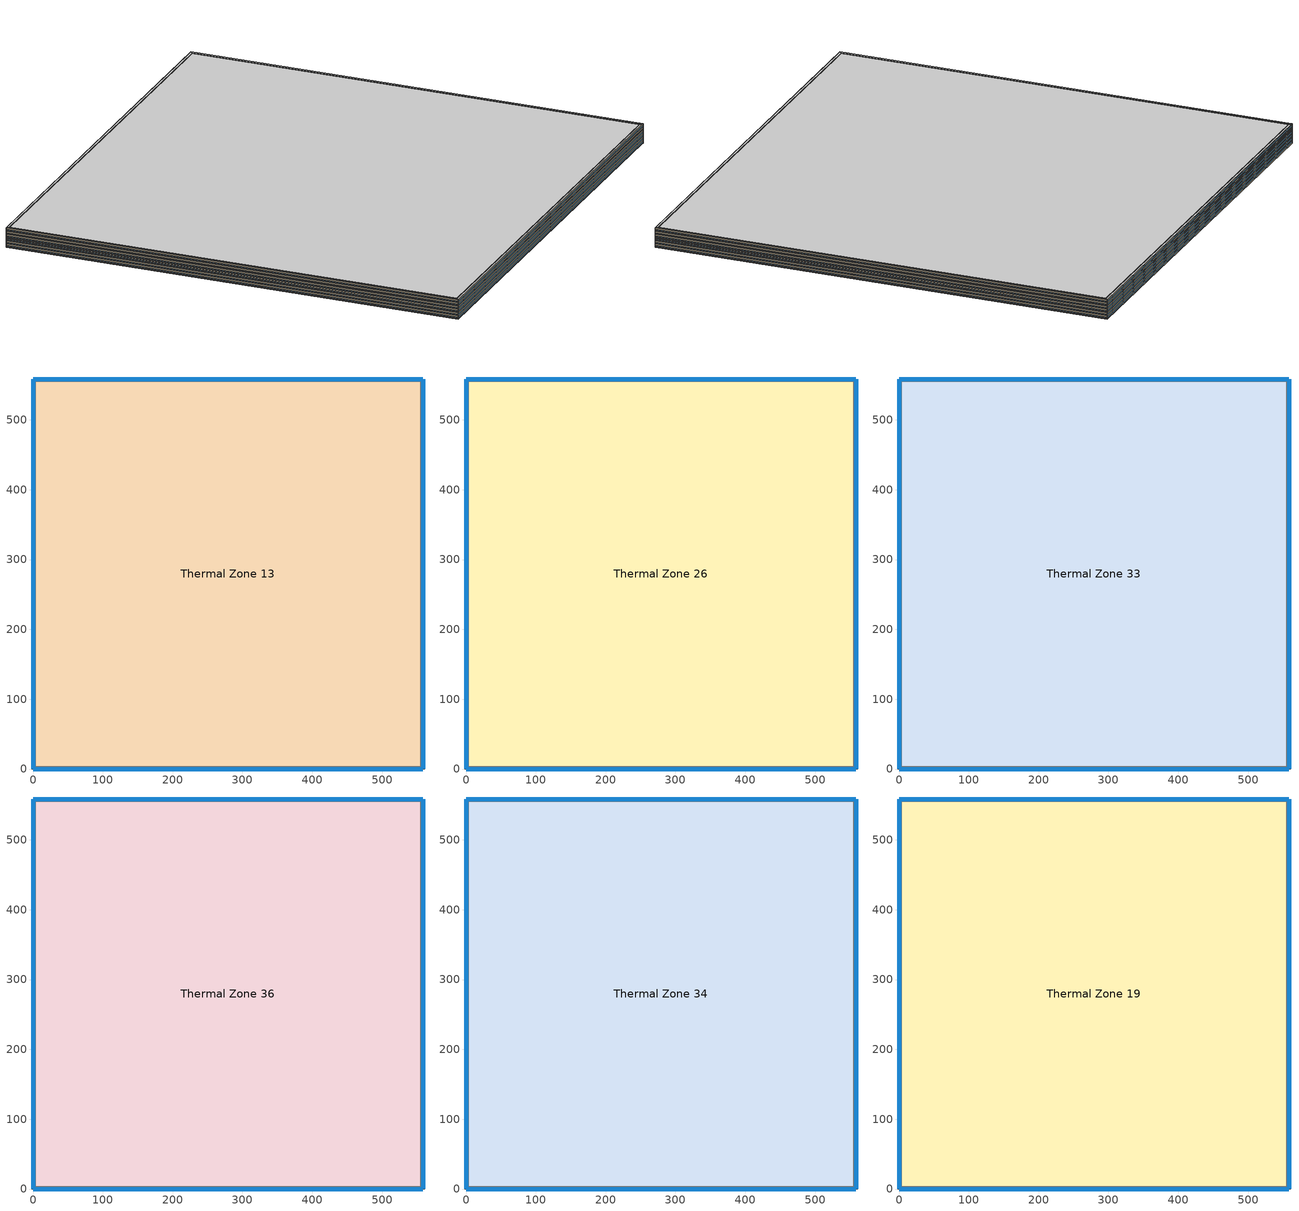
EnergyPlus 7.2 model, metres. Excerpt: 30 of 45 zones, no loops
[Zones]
Thermal Zone 13
 floor ground (000_ExtSlabCarpet_4in_ClimateZone 1-8): 3,3 3,555.57 555.57,555.57 555.57,3 z0
 wall to Thermal Zone 35 (000_Interior Wall): 555.57,3 555.57,555.57 z0:4
 wall to Thermal Zone 43 (000_Interior Wall): 555.57,555.57 3,555.57 z0:4
 wall to Thermal Zone 4 (000_Interior Wall): 3,3 555.57,3 z0:4
 wall to Thermal Zone 11 (000_Interior Wall): 3,555.57 3,3 z0:4
Thermal Zone 35
 floor ground (000_ExtSlabCarpet_4in_ClimateZone 1-8): 558.57,558.57 558.57,0 555.57,3 555.57,555.57 z0
 wall outside (ASHRAE_189.1-2009_ExtWall_SteelFrame_ClimateZone 4-8): 558.57,0 558.57,558.57 z0:4
 wall to Thermal Zone 43 (000_Interior Wall): 558.57,558.57 555.57,555.57 z0:4
 wall to Thermal Zone 4 (000_Interior Wall): 555.57,3 558.57,0 z0:4
 window (ASHRAE_189.1-2009_ExtWindow_ClimateZone 4-5): 558.57,0.03 558.57,558.54 z1:2.2
Thermal Zone 4
 floor ground (000_ExtSlabCarpet_4in_ClimateZone 1-8): 558.57,0 0,0 3,3 555.57,3 z0
 wall outside (ASHRAE_189.1-2009_ExtWall_SteelFrame_ClimateZone 4-8): 0,0 558.57,0 z0:4
 wall to Thermal Zone 11 (000_Interior Wall): 3,3 0,0 z0:4
 window (ASHRAE_189.1-2009_ExtWindow_ClimateZone 4-5): 0.03,0 558.54,0 z1:2.2
Thermal Zone 11
 floor ground (000_ExtSlabCarpet_4in_ClimateZone 1-8): 0,0 0,558.57 3,555.57 3,3 z0
 wall outside (ASHRAE_189.1-2009_ExtWall_SteelFrame_ClimateZone 4-8): 0,558.57 0,0 z0:4
 wall to Thermal Zone 43 (000_Interior Wall): 3,555.57 0,558.57 z0:4
 window (ASHRAE_189.1-2009_ExtWindow_ClimateZone 4-5): 0,558.54 0,0.03 z1:2.2
Thermal Zone 43
 floor ground (000_ExtSlabCarpet_4in_ClimateZone 1-8): 0,558.57 558.57,558.57 555.57,555.57 3,555.57 z0
 wall outside (ASHRAE_189.1-2009_ExtWall_SteelFrame_ClimateZone 4-8): 558.57,558.57 0,558.57 z0:4
 window (ASHRAE_189.1-2009_ExtWindow_ClimateZone 4-5): 558.54,558.57 0.03,558.57 z1:2.2
Thermal Zone 32
 floor to Thermal Zone 4 (000_Interior Floor): 558.57,0 0,0 3,3 555.57,3 z4
 wall outside (ASHRAE_189.1-2009_ExtWall_SteelFrame_ClimateZone 4-8): 0,0 558.57,0 z4:8
 wall to Thermal Zone 26 (000_Interior Wall): 555.57,3 3,3 z4:8
 wall to Thermal Zone 10 (000_Interior Wall): 3,3 0,0 z4:8
 wall to Thermal Zone 37 (000_Interior Wall): 558.57,0 555.57,3 z4:8
 window (ASHRAE_189.1-2009_ExtWindow_ClimateZone 4-5): 0.03,0 558.54,0 z5:6.2
Thermal Zone 40
 floor to Thermal Zone 43 (000_Interior Floor): 0,558.57 558.57,558.57 555.57,555.57 3,555.57 z4
 wall outside (ASHRAE_189.1-2009_ExtWall_SteelFrame_ClimateZone 4-8): 558.57,558.57 0,558.57 z4:8
 wall to Thermal Zone 26 (000_Interior Wall): 3,555.57 555.57,555.57 z4:8
 wall to Thermal Zone 10 (000_Interior Wall): 0,558.57 3,555.57 z4:8
 wall to Thermal Zone 37 (000_Interior Wall): 555.57,555.57 558.57,558.57 z4:8
 window (ASHRAE_189.1-2009_ExtWindow_ClimateZone 4-5): 558.54,558.57 0.03,558.57 z5:6.2
Thermal Zone 26
 floor to Thermal Zone 13 (000_Interior Floor): 3,3 3,555.57 555.57,555.57 555.57,3 z4
 wall to Thermal Zone 10 (000_Interior Wall): 3,555.57 3,3 z4:8
 wall to Thermal Zone 37 (000_Interior Wall): 555.57,3 555.57,555.57 z4:8
Thermal Zone 37
 floor to Thermal Zone 35 (000_Interior Floor): 558.57,558.57 558.57,0 555.57,3 555.57,555.57 z4
 wall outside (ASHRAE_189.1-2009_ExtWall_SteelFrame_ClimateZone 4-8): 558.57,0 558.57,558.57 z4:8
 window (ASHRAE_189.1-2009_ExtWindow_ClimateZone 4-5): 558.57,0.03 558.57,558.54 z5:6.2
Thermal Zone 10
 floor to Thermal Zone 11 (000_Interior Floor): 0,0 0,558.57 3,555.57 3,3 z4
 wall outside (ASHRAE_189.1-2009_ExtWall_SteelFrame_ClimateZone 4-8): 0,558.57 0,0 z4:8
 window (ASHRAE_189.1-2009_ExtWindow_ClimateZone 4-5): 0,558.54 0,0.03 z5:6.2
Thermal Zone 20
 floor to Thermal Zone 37 (000_Interior Floor): 558.57,558.57 558.57,0 555.57,3 555.57,555.57 z8
 wall outside (ASHRAE_189.1-2009_ExtWall_SteelFrame_ClimateZone 4-8): 558.57,0 558.57,558.57 z8:12
 wall to Thermal Zone 30 (000_Interior Wall): 558.57,558.57 555.57,555.57 z8:12
 wall to Thermal Zone 33 (000_Interior Wall): 555.57,555.57 555.57,3 z8:12
 wall to Thermal Zone 16 (000_Interior Wall): 555.57,3 558.57,0 z8:12
 window (ASHRAE_189.1-2009_ExtWindow_ClimateZone 4-5): 558.57,0.03 558.57,558.54 z9:10.2
Thermal Zone 30
 floor to Thermal Zone 40 (000_Interior Floor): 0,558.57 558.57,558.57 555.57,555.57 3,555.57 z8
 wall outside (ASHRAE_189.1-2009_ExtWall_SteelFrame_ClimateZone 4-8): 558.57,558.57 0,558.57 z8:12
 wall to Thermal Zone 15 (000_Interior Wall): 0,558.57 3,555.57 z8:12
 wall to Thermal Zone 33 (000_Interior Wall): 3,555.57 555.57,555.57 z8:12
 window (ASHRAE_189.1-2009_ExtWindow_ClimateZone 4-5): 558.54,558.57 0.03,558.57 z9:10.2
Thermal Zone 15
 floor to Thermal Zone 10 (000_Interior Floor): 0,0 0,558.57 3,555.57 3,3 z8
 wall outside (ASHRAE_189.1-2009_ExtWall_SteelFrame_ClimateZone 4-8): 0,558.57 0,0 z8:12
 wall to Thermal Zone 16 (000_Interior Wall): 0,0 3,3 z8:12
 wall to Thermal Zone 33 (000_Interior Wall): 3,3 3,555.57 z8:12
 window (ASHRAE_189.1-2009_ExtWindow_ClimateZone 4-5): 0,558.54 0,0.03 z9:10.2
Thermal Zone 16
 floor to Thermal Zone 32 (000_Interior Floor): 558.57,0 0,0 3,3 555.57,3 z8
 wall outside (ASHRAE_189.1-2009_ExtWall_SteelFrame_ClimateZone 4-8): 0,0 558.57,0 z8:12
 wall to Thermal Zone 33 (000_Interior Wall): 555.57,3 3,3 z8:12
 window (ASHRAE_189.1-2009_ExtWindow_ClimateZone 4-5): 0.03,0 558.54,0 z9:10.2
Thermal Zone 33
 floor to Thermal Zone 26 (000_Interior Floor): 3,3 3,555.57 555.57,555.57 555.57,3 z8
Thermal Zone 36
 floor to Thermal Zone 33 (000_Interior Floor): 3,3 3,555.57 555.57,555.57 555.57,3 z12
 wall to Thermal Zone 22 (000_Interior Wall): 3,555.57 3,3 z12:16
 wall to Thermal Zone 24 (000_Interior Wall): 3,3 555.57,3 z12:16
 wall to Thermal Zone 14 (000_Interior Wall): 555.57,3 555.57,555.57 z12:16
 wall to Thermal Zone 27 (000_Interior Wall): 555.57,555.57 3,555.57 z12:16
Thermal Zone 22
 floor to Thermal Zone 15 (000_Interior Floor): 0,0 0,558.57 3,555.57 3,3 z12
 wall outside (ASHRAE_189.1-2009_ExtWall_SteelFrame_ClimateZone 4-8): 0,558.57 0,0 z12:16
 wall to Thermal Zone 24 (000_Interior Wall): 0,0 3,3 z12:16
 wall to Thermal Zone 27 (000_Interior Wall): 3,555.57 0,558.57 z12:16
 window (ASHRAE_189.1-2009_ExtWindow_ClimateZone 4-5): 0,558.54 0,0.03 z13:14.2
Thermal Zone 14
 floor to Thermal Zone 20 (000_Interior Floor): 558.57,558.57 558.57,0 555.57,3 555.57,555.57 z12
 wall outside (ASHRAE_189.1-2009_ExtWall_SteelFrame_ClimateZone 4-8): 558.57,0 558.57,558.57 z12:16
 wall to Thermal Zone 27 (000_Interior Wall): 558.57,558.57 555.57,555.57 z12:16
 wall to Thermal Zone 24 (000_Interior Wall): 555.57,3 558.57,0 z12:16
 window (ASHRAE_189.1-2009_ExtWindow_ClimateZone 4-5): 558.57,0.03 558.57,558.54 z13:14.2
Thermal Zone 27
 floor to Thermal Zone 30 (000_Interior Floor): 0,558.57 558.57,558.57 555.57,555.57 3,555.57 z12
 wall outside (ASHRAE_189.1-2009_ExtWall_SteelFrame_ClimateZone 4-8): 558.57,558.57 0,558.57 z12:16
 window (ASHRAE_189.1-2009_ExtWindow_ClimateZone 4-5): 558.54,558.57 0.03,558.57 z13:14.2
Thermal Zone 24
 floor to Thermal Zone 16 (000_Interior Floor): 558.57,0 0,0 3,3 555.57,3 z12
 wall outside (ASHRAE_189.1-2009_ExtWall_SteelFrame_ClimateZone 4-8): 0,0 558.57,0 z12:16
 window (ASHRAE_189.1-2009_ExtWindow_ClimateZone 4-5): 0.03,0 558.54,0 z13:14.2
Thermal Zone 6
 floor to Thermal Zone 24 (000_Interior Floor): 558.57,0 0,0 3,3 555.57,3 z16
 wall outside (ASHRAE_189.1-2009_ExtWall_SteelFrame_ClimateZone 4-8): 0,0 558.57,0 z16:20
 wall to Thermal Zone 7 (000_Interior Wall): 3,3 0,0 z16:20
 wall to Thermal Zone 42 (000_Interior Wall): 558.57,0 555.57,3 z16:20
 wall to Thermal Zone 34 (000_Interior Wall): 555.57,3 3,3 z16:20
 window (ASHRAE_189.1-2009_ExtWindow_ClimateZone 4-5): 0.03,0 558.54,0 z17:18.2
Thermal Zone 2
 floor to Thermal Zone 27 (000_Interior Floor): 0,558.57 558.57,558.57 555.57,555.57 3,555.57 z16
 wall outside (ASHRAE_189.1-2009_ExtWall_SteelFrame_ClimateZone 4-8): 558.57,558.57 0,558.57 z16:20
 wall to Thermal Zone 7 (000_Interior Wall): 0,558.57 3,555.57 z16:20
 wall to Thermal Zone 34 (000_Interior Wall): 3,555.57 555.57,555.57 z16:20
 wall to Thermal Zone 42 (000_Interior Wall): 555.57,555.57 558.57,558.57 z16:20
 window (ASHRAE_189.1-2009_ExtWindow_ClimateZone 4-5): 558.54,558.57 0.03,558.57 z17:18.2
Thermal Zone 7
 floor to Thermal Zone 22 (000_Interior Floor): 0,0 0,558.57 3,555.57 3,3 z16
 wall outside (ASHRAE_189.1-2009_ExtWall_SteelFrame_ClimateZone 4-8): 0,558.57 0,0 z16:20
 wall to Thermal Zone 34 (000_Interior Wall): 3,3 3,555.57 z16:20
 window (ASHRAE_189.1-2009_ExtWindow_ClimateZone 4-5): 0,558.54 0,0.03 z17:18.2
Thermal Zone 42
 floor to Thermal Zone 14 (000_Interior Floor): 558.57,558.57 558.57,0 555.57,3 555.57,555.57 z16
 wall outside (ASHRAE_189.1-2009_ExtWall_SteelFrame_ClimateZone 4-8): 558.57,0 558.57,558.57 z16:20
 wall to Thermal Zone 34 (000_Interior Wall): 555.57,555.57 555.57,3 z16:20
 window (ASHRAE_189.1-2009_ExtWindow_ClimateZone 4-5): 558.57,0.03 558.57,558.54 z17:18.2
Thermal Zone 34
 floor to Thermal Zone 36 (000_Interior Floor): 3,3 3,555.57 555.57,555.57 555.57,3 z16
Thermal Zone 25
 floor to Thermal Zone 2 (000_Interior Floor): 0,558.57 558.57,558.57 555.57,555.57 3,555.57 z20
 wall outside (ASHRAE_189.1-2009_ExtWall_SteelFrame_ClimateZone 4-8): 558.57,558.57 0,558.57 z20:24
 wall to Thermal Zone 19 (000_Interior Wall): 3,555.57 555.57,555.57 z20:24
 wall to Thermal Zone 21 (000_Interior Wall): 555.57,555.57 558.57,558.57 z20:24
 wall to Thermal Zone 5 (000_Interior Wall): 0,558.57 3,555.57 z20:24
 window (ASHRAE_189.1-2009_ExtWindow_ClimateZone 4-5): 558.54,558.57 0.03,558.57 z21:22.2
 ceiling to Thermal Zone 8 (000_Interior Ceiling): 3,555.57 555.57,555.57 558.57,558.57 0,558.57 z24
Thermal Zone 21
 floor to Thermal Zone 42 (000_Interior Floor): 558.57,558.57 558.57,0 555.57,3 555.57,555.57 z20
 wall outside (ASHRAE_189.1-2009_ExtWall_SteelFrame_ClimateZone 4-8): 558.57,0 558.57,558.57 z20:24
 wall to Thermal Zone 12 (000_Interior Wall): 555.57,3 558.57,0 z20:24
 wall to Thermal Zone 19 (000_Interior Wall): 555.57,555.57 555.57,3 z20:24
 window (ASHRAE_189.1-2009_ExtWindow_ClimateZone 4-5): 558.57,0.03 558.57,558.54 z21:22.2
 ceiling to Thermal Zone 17 (000_Interior Ceiling): 555.57,555.57 555.57,3 558.57,0 558.57,558.57 z24
Thermal Zone 19
 floor to Thermal Zone 34 (000_Interior Floor): 3,3 3,555.57 555.57,555.57 555.57,3 z20
 wall to Thermal Zone 12 (000_Interior Wall): 3,3 555.57,3 z20:24
 wall to Thermal Zone 5 (000_Interior Wall): 3,555.57 3,3 z20:24
 ceiling to Thermal Zone 23 (000_Interior Ceiling): 555.57,3 555.57,555.57 3,555.57 3,3 z24
Thermal Zone 5
 floor to Thermal Zone 7 (000_Interior Floor): 0,0 0,558.57 3,555.57 3,3 z20
 wall outside (ASHRAE_189.1-2009_ExtWall_SteelFrame_ClimateZone 4-8): 0,558.57 0,0 z20:24
 wall to Thermal Zone 12 (000_Interior Wall): 0,0 3,3 z20:24
 window (ASHRAE_189.1-2009_ExtWindow_ClimateZone 4-5): 0,558.54 0,0.03 z21:22.2
 ceiling to Thermal Zone 3 (000_Interior Ceiling): 3,3 3,555.57 0,558.57 0,0 z24
Thermal Zone 12
 floor to Thermal Zone 6 (000_Interior Floor): 558.57,0 0,0 3,3 555.57,3 z20
 wall outside (ASHRAE_189.1-2009_ExtWall_SteelFrame_ClimateZone 4-8): 0,0 558.57,0 z20:24
 window (ASHRAE_189.1-2009_ExtWindow_ClimateZone 4-5): 0.03,0 558.54,0 z21:22.2
 ceiling to Thermal Zone 39 (000_Interior Ceiling): 555.57,3 3,3 0,0 558.57,0 z24
[Site:Location]
San Francisco Intl Ap_CA_USA Design_Conditions: Latitude {deg}=37.62; Longitude {deg}=-122.4; Time Zone {hr}=-8; Elevation {m}=2
[SizingPeriod:DesignDay] Day of Month=21; Dry-Bulb Temperature Range Modifier Type=DefaultMultipliers; Barometric Pressure {Pa}=101301; Rain Indicator=No; Snow Indicator=No; Daylight Saving Time Indicator=No
Name | Month | Day Type | Maximum Dry-Bulb Temperature {C} | Daily Dry-Bulb Temperature Range {deltaC} | Humidity Condition Type | Wetbulb or DewPoint at Maximum Dry-Bulb {C} | Wind Speed {m/s} | Wind Direction {deg} | Solar Model Indicator | ASHRAE Clear Sky Optical Depth for Beam Irradiance (taub) | ASHRAE Clear Sky Optical Depth for Diffuse Irradiance (taud) | Enthalpy at Maximum Dry-Bulb {J/kg} | Sky Clearness
San Francisco Intl Ap Ann Clg 2% Condns DP=>MDB | 8 | SummerDesignDay | 18.7 | 8.5 | Dewpoint | 14.7 | 5.9 | 310 | ASHRAETau | 0.365 | 2.435
San Francisco Intl Ap Ann Clg .4% Condns Enth=>MDB | 8 | SummerDesignDay | 25.8 | 8.5 | Enthalpy |  | 5.9 | 310 | ASHRAETau | 0.365 | 2.435 | 52400
San Francisco Intl Ap Ann Clg 1% Condns Enth=>MDB | 8 | SummerDesignDay | 23.8 | 8.5 | Enthalpy |  | 5.9 | 310 | ASHRAETau | 0.365 | 2.435 | 49800
San Francisco Intl Ap Ann Htg Wind 99.6% Condns WS=>MCDB | 1 | WinterDesignDay | 12.1 | 0 | Wetbulb | 12.1 | 12.9 | 150 | ASHRAEClearSky |  |  |  | 0
[Building]
Building 1
[Material] Thermal Absorptance=0.9
Name | Roughness | Thickness {m} | Conductivity {W/m-K} | Density {kg/m3} | Specific Heat {J/kg-K} | Solar Absorptance | Visible Absorptance
1/2IN Gypsum | Smooth | 0.0127 | 0.16 | 784.9 | 830 | 0.92 | 0.92
MAT-CC05 4 HW CONCRETE | Rough | 0.1016 | 1.311 | 2240 | 836.8 | 0.7 | 0.7
Wall Insulation [39] | MediumRough | 0.1184 | 0.045 | 265 | 836.8 | 0.7 | 0.7
000_M11 100mm lightweight concrete | MediumRough | 0.1016 | 0.53 | 1280 | 840 | 0.7 | 0.7
000_F16 Acoustic tile | MediumSmooth | 0.0191 | 0.06 | 368 | 590 | 0.7 | 0.7
000_G01a 19mm gypsum board | MediumSmooth | 0.019 | 0.16 | 800 | 1090 | 0.7 | 0.7
[Material:AirGap]
Name | Thermal Resistance {m2-K/W}
000_F05 Ceiling air space resistance | 0.18
000_F04 Wall air space resistance | 0.15
[Material:NoMass] Thermal Absorptance=0.9; Solar Absorptance=0.7
Name | Roughness | Thermal Resistance {m2-K/W} | Visible Absorptance
MAT-SHEATH | Rough | 0.3626 | 0.7
CP02 CARPET PAD | VeryRough | 0.2165 | 0.8
[WindowMaterial:Glazing]
Theoretical Glass [207]: Optical Data Type=SpectralAverage; Thickness {m}=0.003; Solar Transmittance at Normal Incidence=0.3311; Front Side Solar Reflectance at Normal Incidence=0.6189; Back Side Solar Reflectance at Normal Incidence=0.6189; Visible Transmittance at Normal Incidence=0.44; Front Side Visible Reflectance at Normal Incidence=0.51; Back Side Visible Reflectance at Normal Incidence=0.51; Infrared Transmittance at Normal Incidence=0; Front Side Infrared Hemispherical Emissivity=0.9; Back Side Infrared Hemispherical Emissivity=0.9; Conductivity {W/m-K}=0.0133; Dirt Correction Factor for Solar and Visible Transmittance=1; Solar Diffusing=No
[Construction]
ASHRAE_189.1-2009_ExtWall_SteelFrame_ClimateZone 4-8: MAT-SHEATH, Wall Insulation [39], 1/2IN Gypsum
000_Interior Ceiling: 000_M11 100mm lightweight concrete, 000_F05 Ceiling air space resistance, 000_F16 Acoustic tile
000_ExtSlabCarpet_4in_ClimateZone 1-8: MAT-CC05 4 HW CONCRETE, CP02 CARPET PAD
ASHRAE_189.1-2009_ExtWindow_ClimateZone 4-5: Theoretical Glass [207]
000_Interior Floor: 000_F16 Acoustic tile, 000_F05 Ceiling air space resistance, 000_M11 100mm lightweight concrete
000_Interior Wall: 000_G01a 19mm gypsum board, 000_F04 Wall air space resistance, 000_G01a 19mm gypsum board
[AvailabilityManager:Scheduled]
Name | Schedule
AvailabilityManager:Scheduled {87c54f88-ae23-49c1-91ef-91a095222f6c} | Schedule:Compact {7071b93a-d5fa-4600-8207-d064f458010f}
AvailabilityManager:Scheduled {12299ef2-a141-422c-8ac4-56193f3490b0} | Schedule:Compact {e996d422-e2ac-49dc-b4e9-f68fb84e78d7}
[Zone]
Thermal Zone 32; Thermal Zone 20; Thermal Zone 6; Thermal Zone 40; Thermal Zone 2; Thermal Zone 25; Thermal Zone 30; Thermal Zone 13; Thermal Zone 35; Thermal Zone 36; Thermal Zone 15; Thermal Zone 22; Thermal Zone 14; Thermal Zone 7; Thermal Zone 4; Thermal Zone 11; Thermal Zone 42; Thermal Zone 21; Thermal Zone 16; Thermal Zone 33; Thermal Zone 27; Thermal Zone 24; Thermal Zone 26; Thermal Zone 19; Thermal Zone 37; Thermal Zone 43; Thermal Zone 5; Thermal Zone 10; Thermal Zone 12; Thermal Zone 34
[Schedule:Compact]
Schedule:Compact {7071b93a-d5fa-4600-8207-d064f458010f}; Schedule:Compact {e996d422-e2ac-49dc-b4e9-f68fb84e78d7}: Through: 12/31, For: AllDays, Until: 24:00, 1
